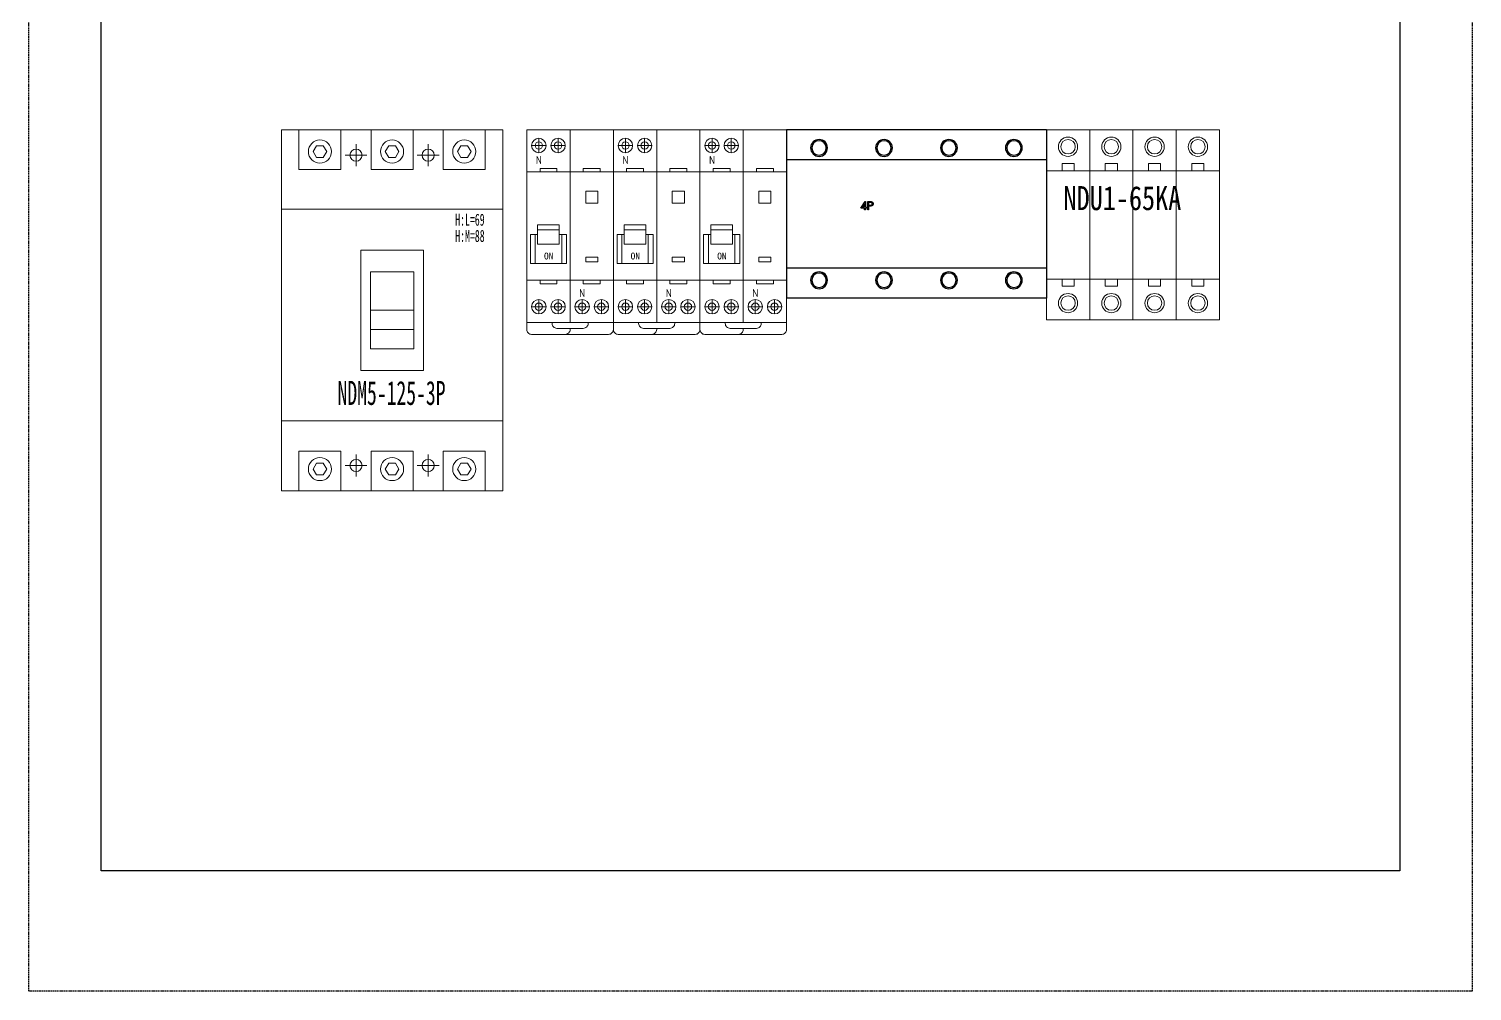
# Model space of a CAD drawing. Extents: x 379744 to 380344, y 288879 to 289679.
# Drawn here: x 379744 to 380344, y 288879 to 289279 of the extents above; entities that cross this region are included whole.
import ezdxf

# ---------------------------------------------------------------- set-up
doc = ezdxf.new("R2010")
doc.units = 0
doc.header["$MEASUREMENT"] = 0
doc.linetypes.add('DASHED', pattern=[0.75, 0.5, -0.25])
for name, color, linetype in [('E-UNIV-NOTE', 6, 'Continuous'), ('PV-E88', 7, 'Continuous'), ('布置图', 30, 'Continuous')]:
    doc.layers.add(name, color=color, linetype=linetype)
doc.layers.add('细线', color=7, linetype='Continuous', lineweight=0)
doc.styles.add('-仿宋_GB2312', font='gbenor.shx', dxfattribs={"bigfont": 'gbcbig.shx'})
doc.styles.add('宋', font='', dxfattribs={"width": 0.7})
doc.styles.add('宋体', font='', dxfattribs={"width": 0.8})
doc.styles.add('正常', font='')
doc.styles.get('宋').set_extended_font_data('SimSun')
doc.styles.get('宋体').set_extended_font_data('NSimSun')
doc.styles.get('正常').set_extended_font_data('FangSong_GB2312')

# ---------------------------------------------------------------- blocks, each defined once
blk = doc.blocks.new('Manufacturer光辉PartName塑壳断路器Series125ShellFrameLimitingCurrentRemarkPartTypeMinCurrent1MaxCurrent125Poles3PMinPower0MaxPower0LibType2DelFlgfalseUpdateDate')
at = {"layer": '细线'}
for p, q in [((-15, 69.03), (-15, 59.97)), ((15, 69.03), (15, 59.97)), ((-19.53, 64.5), (-10.47, 64.5)), ((10.47, 64.5), (19.53, 64.5)), ((-15, -69.03), (-15, -59.97)), ((15, -69.03), (15, -59.97)), ((-19.53, -64.5), (-10.47, -64.5)), ((10.47, -64.5), (19.53, -64.5))]:
    blk.add_line(p, q, dxfattribs=at)
for points in [[(-46, -75), (46, -75), (46, 75), (-46, 75)], [(-38.75, 58.5), (-21.25, 58.5), (-21.25, 75), (-38.75, 75)], [(-8.75, 58.5), (8.75, 58.5), (8.75, 75), (-8.75, 75)], [(21.25, 58.5), (38.75, 58.5), (38.75, 75), (21.25, 75)], [(-46, -46), (46, -46), (46, 42), (-46, 42)], [(-13, -25), (13, -25), (13, 25), (-13, 25)], [(-9, -16), (9, -16), (9, 16), (-9, 16)], [(-9, 0), (9, 0), (9, -16), (-9, -16)], [(-9, 0), (9, 0), (9, -8), (-9, -8)], [(-38.75, -58.5), (-21.25, -58.5), (-21.25, -75), (-38.75, -75)], [(-8.75, -58.5), (8.75, -58.5), (8.75, -75), (-8.75, -75)], [(21.25, -58.5), (38.75, -58.5), (38.75, -75), (21.25, -75)]]:
    blk.add_lwpolyline(points, close=True, dxfattribs=at)
at = {"layer": '细线', "color": 7}
for points in [[(-27.19, 66), (-28.59, 68.43), (-31.41, 68.43), (-32.81, 66), (-31.41, 63.57), (-28.59, 63.57)], [(2.81, 66), (1.41, 68.43), (-1.41, 68.43), (-2.81, 66), (-1.41, 63.57), (1.41, 63.57)], [(32.81, 66), (31.41, 68.43), (28.59, 68.43), (27.19, 66), (28.59, 63.57), (31.41, 63.57)], [(-27.19, -66), (-28.59, -68.43), (-31.41, -68.43), (-32.81, -66), (-31.41, -63.57), (-28.59, -63.57)], [(2.81, -66), (1.41, -68.43), (-1.41, -68.43), (-2.81, -66), (-1.41, -63.57), (1.41, -63.57)], [(32.81, -66), (31.41, -68.43), (28.59, -68.43), (27.19, -66), (28.59, -63.57), (31.41, -63.57)]]:
    blk.add_lwpolyline(points, close=True, dxfattribs=at)
for centre in [(-30, 66), (0, 66), (30, 66), (-30, -66), (0, -66), (30, -66)]:
    blk.add_circle(centre, 4.8, dxfattribs=at)
at = {"layer": '细线'}
for centre in [(-15, 64.5), (15, 64.5), (-15, -64.5), (15, -64.5)]:
    blk.add_circle(centre, 2.5, dxfattribs=at)
at = {"layer": '细线', "color": 7, "attachment_point": 1, "style": '宋'}
for s, insert, char_height, width in [('\\pxql;{\\fFangSong_GB2312|b0|i0|c134|p49;\\W0.6;H:L=69}', (26.23, 40.19), 5, 16.7991), ('\\pxql;{\\fFangSong_GB2312|b0|i0|c134|p49;\\W0.6;H:M=88}', (26.23, 33.45), 5, 16.7991), ('\\pxql;{\\fFangSong_GB2312|b0|i0|c134|p49;\\W0.6;NDM5-125-3P}', (-22.68, -29.34), 10, 49.2649)]:
    blk.add_mtext(s, dxfattribs=dict(at, insert=insert, char_height=char_height, width=width))
blk = doc.blocks.new('Manufacturer光辉PartName剩余电流动作微型断路器Series1PNShellFrameLimitingCurrentRemarkPartTypeMinCurrent1MaxCurrent32Poles1P+NMinPower0MaxPower0LibType2DelFlgfalseUpdateDate')
at = {"layer": '细线'}
for p, q in [((-16, 36), (-10, 36)), ((-13, 39), (-13, 33)), ((-8, 36), (-2, 36)), ((-5, 39), (-5, 33)), ((-13, -34), (-13, -28)), ((-5, -34), (-5, -28)), ((5, -34), (5, -28)), ((13, -34), (13, -28)), ((-16, -31), (-10, -31)), ((-8, -31), (-2, -31)), ((8, -31), (2, -31)), ((16, -31), (10, -31))]:
    blk.add_line(p, q, dxfattribs=at)
for points in [[(-18, -37.5), (0, -37.5), (0, 42.5), (-18, 42.5)], [(0, -37.5), (18, -37.5), (18, 42.5), (0, 42.5)], [(-18, -20), (0, -20), (0, 25), (-18, 25)], [(-12.5, 26.5), (-5.5, 26.5), (-5.5, 25), (-12.5, 25)], [(0, -20), (18, -20), (18, 25), (0, 25)], [(5.5, 26.5), (12.5, 26.5), (12.5, 25), (5.5, 25)], [(6.5, 12), (11.5, 12), (11.5, 17), (6.5, 17)], [(-13.5, -5), (-4.5, -5), (-4.5, 3), (-13.5, 3)], [(-13.5, 3), (-4.5, 3), (-4.5, 1), (-13.5, 1)], [(6.5, -12.38), (11.5, -12.38), (11.5, -10.38), (6.5, -10.38)], [(-12.5, -21.5), (-5.5, -21.5), (-5.5, -20), (-12.5, -20)], [(5.5, -21.5), (12.5, -21.5), (12.5, -20), (5.5, -20)]]:
    blk.add_lwpolyline(points, close=True, dxfattribs=at)
for points in [[(-13.5, -1), (-16.5, -1), (-16.5, -13), (-1.5, -13), (-1.5, -1), (-4.5, -1)], [(-13.5, -1), (-14.5, -1), (-14.5, -13), (-3.5, -13), (-3.5, -1), (-4.5, -1)]]:
    blk.add_lwpolyline(points, dxfattribs=at)
for points in [[(-18, -37.5), (18, -37.5), (18, -40.5, -0.414214), (16, -42.5), (-16, -42.5, -0.414214), (-18, -40.5)], [(-5.5, -40), (5.5, -40, 0.414214), (7.5, -38), (7.5, -37.5), (-7.5, -37.5), (-7.5, -38, 0.414214)]]:
    blk.add_lwpolyline(points, format="xyb", close=True, dxfattribs=at)
blk.add_lwpolyline([(0, -40), (0, -40.5, -0.414214), (-2, -42.5), (-16, -42.5, -0.414214), (-18, -40.5), (-18, -37.5), (0, -37.5)], format="xyb", dxfattribs=at)
for centre, radius in [((-13, 36), 3), ((-13, 36), 1.54), ((-5, 36), 3), ((-5, 36), 1.54), ((-13, -31), 3), ((-13, -31), 1.54), ((-5, -31), 3), ((-5, -31), 1.54), ((5, -31), 3), ((5, -31), 1.54), ((13, -31), 3), ((13, -31), 1.54)]:
    blk.add_circle(centre, radius, dxfattribs=at)
at = {"layer": '细线', "color": 2, "lineweight": 15}
for s, height, style, p in [('N', 3.33, '-仿宋_GB2312', (-14.22, 28.34)), ('ON', 2.851, '正常', (-10.83, -11.36)), ('N', 3.33, '-仿宋_GB2312', (3.78, -26.98))]:
    blk.add_text(s, height=height, dxfattribs=dict(at, style=style)).set_placement(p)
blk = doc.blocks.new('ManufacturerPartName浪涌后备保护器SeriesShellFrameLimitingCurrentRemarkPartTypeMinCurrent1MaxCurrent125Poles4P3P+NMinPower0MaxPower0LibType3DelFlgfalseUpdateDate2023-01-0100000')
at = {"layer": 'PV-E88'}
for p, q in [((-54, 35), (-54, 22.5)), ((54, 35), (-54, 35)), ((54, 35), (54, 22.5)), ((-54, 22.5), (-54, -22.5)), ((54, 22.5), (-54, 22.5)), ((54, 22.5), (54, -22.5)), ((-23.2, 2.52), (-21.29, 5.3)), ((-21.54, 2.52), (-23.2, 2.52)), ((-21.54, 4.4), (-22.58, 2.88)), ((-22.58, 2.88), (-21.54, 2.88)), ((-21.54, 2.88), (-21.54, 4.4)), ((-21.54, 1.71), (-21.54, 2.52)), ((-21.22, 1.71), (-21.54, 1.71)), ((-21.29, 5.3), (-21.22, 5.3)), ((-21.22, 5.3), (-21.22, 2.88)), ((-21.22, 2.88), (-20.82, 2.88)), ((-20.82, 2.52), (-21.22, 2.52)), ((-21.22, 2.52), (-21.22, 1.71)), ((-20.82, 2.88), (-20.82, 2.52)), ((-20.19, 1.71), (-20.19, 5.21)), ((-20.19, 5.21), (-19.5, 5.21)), ((-19.88, 1.71), (-20.19, 1.71)), ((-19.24, 4.85), (-19.88, 4.85)), ((-19.88, 4.85), (-19.88, 3.68)), ((-19.88, 3.68), (-19.26, 3.68)), ((-19.63, 3.32), (-19.88, 3.32)), ((-19.88, 3.32), (-19.88, 1.71)), ((-54, -22.5), (-54, -35)), ((54, -22.5), (-54, -22.5)), ((54, -22.5), (54, -35)), ((54, -35), (-54, -35))]:
    blk.add_line(p, q, dxfattribs=at)
for centre, radius, start, end in [((-40.5, 27.5), 3.5, 0, 180), ((-40.5, 27.5), 3, 0, 180), ((-13.5, 27.5), 3.5, 0, 180), ((-13.5, 27.5), 3, 0, 180), ((13.5, 27.5), 3.5, 0, 180), ((13.5, 27.5), 3, 0, 180), ((40.5, 27.5), 3.5, 0, 180), ((40.5, 27.5), 3, 0, 180), ((-40.5, 27.5), 3.5, 180, 0), ((-40.5, 27.5), 3, 180, 0), ((-13.5, 27.5), 3.5, 180, 0), ((-13.5, 27.5), 3, 180, 0), ((13.5, 27.5), 3.5, 180, 0), ((13.5, 27.5), 3, 180, 0), ((40.5, 27.5), 3.5, 180, 0), ((40.5, 27.5), 3, 180, 0), ((-40.5, -27.5), 3.5, 0, 180), ((-13.5, -27.5), 3.5, 0, 180), ((13.5, -27.5), 3.5, 0, 180), ((40.5, -27.5), 3.5, 0, 180), ((-40.5, -27.5), 3.5, 180, 0), ((-40.5, -27.5), 3, 0, 180), ((-40.5, -27.5), 3, 180, 0), ((-13.5, -27.5), 3.5, 180, 0), ((-13.5, -27.5), 3, 0, 180), ((-13.5, -27.5), 3, 180, 0), ((13.5, -27.5), 3.5, 180, 0), ((13.5, -27.5), 3, 0, 180), ((13.5, -27.5), 3, 180, 0), ((40.5, -27.5), 3.5, 180, 0), ((40.5, -27.5), 3, 0, 180), ((40.5, -27.5), 3, 180, 0)]:
    blk.add_arc(centre, radius, start, end, dxfattribs=at)
for points, knots in [([(-18.74, 3.38), (-18.76, 3.38), (-18.81, 3.37), (-18.88, 3.36), (-18.98, 3.35), (-19.08, 3.34), (-19.2, 3.33), (-19.33, 3.33), (-19.47, 3.33), (-19.57, 3.32), (-19.63, 3.32)], [0, 0, 0, 0, 0.075173, 0.164746, 0.268017, 0.385912, 0.517789, 0.663691, 0.824413, 1, 1, 1, 1]), ([(-19.5, 5.21), (-19.46, 5.21), (-19.37, 5.21), (-19.24, 5.21), (-19.12, 5.2), (-19.01, 5.2), (-18.92, 5.19), (-18.84, 5.18), (-18.77, 5.17), (-18.73, 5.16), (-18.71, 5.16)], [0, 0, 0, 0, 0.176956, 0.339055, 0.486318, 0.618781, 0.735619, 0.838742, 0.926457, 1, 1, 1, 1]), ([(-19.26, 3.68), (-19.23, 3.68), (-19.18, 3.68), (-19.09, 3.68), (-19.02, 3.68), (-18.94, 3.69), (-18.88, 3.7), (-18.82, 3.71), (-18.77, 3.72), (-18.71, 3.74), (-18.64, 3.78), (-18.57, 3.82), (-18.5, 3.88), (-18.45, 3.95), (-18.41, 4.02), (-18.37, 4.1), (-18.36, 4.18), (-18.35, 4.24), (-18.35, 4.27)], [0, 0, 0, 0, 0.0725384, 0.1400338, 0.2024957, 0.2605751, 0.3132283, 0.3615832, 0.4048784, 0.4441274, 0.5163997, 0.5865067, 0.6550854, 0.7243838, 0.7939735, 0.8616377, 0.9301109, 1, 1, 1, 1]), ([(-18.35, 4.27), (-18.35, 4.3), (-18.36, 4.35), (-18.37, 4.44), (-18.41, 4.51), (-18.45, 4.59), (-18.5, 4.65), (-18.56, 4.71), (-18.63, 4.76), (-18.7, 4.79), (-18.75, 4.8), (-18.8, 4.82), (-18.86, 4.83), (-18.92, 4.84), (-18.99, 4.84), (-19.07, 4.85), (-19.15, 4.85), (-19.21, 4.85), (-19.24, 4.85)], [0, 0, 0, 0, 0.070044, 0.139238, 0.208197, 0.279173, 0.349987, 0.418354, 0.48761, 0.557411, 0.59533, 0.637964, 0.685913, 0.738185, 0.796103, 0.858517, 0.926658, 1, 1, 1, 1]), ([(-18.04, 4.27), (-18.04, 4.24), (-18.04, 4.19), (-18.05, 4.1), (-18.06, 4.02), (-18.08, 3.95), (-18.11, 3.88), (-18.14, 3.81), (-18.18, 3.75), (-18.22, 3.69), (-18.27, 3.63), (-18.32, 3.58), (-18.38, 3.54), (-18.44, 3.5), (-18.51, 3.46), (-18.58, 3.43), (-18.66, 3.4), (-18.71, 3.39), (-18.74, 3.38)], [0, 0, 0, 0, 0.070119, 0.137192, 0.202016, 0.264631, 0.326117, 0.38601, 0.445812, 0.505298, 0.564633, 0.624283, 0.683902, 0.743953, 0.805388, 0.868388, 0.933084, 1, 1, 1, 1]), ([(-18.71, 5.16), (-18.68, 5.15), (-18.64, 5.14), (-18.57, 5.11), (-18.5, 5.08), (-18.44, 5.04), (-18.38, 5), (-18.32, 4.96), (-18.27, 4.91), (-18.22, 4.85), (-18.18, 4.79), (-18.14, 4.73), (-18.11, 4.66), (-18.08, 4.59), (-18.06, 4.52), (-18.05, 4.44), (-18.04, 4.36), (-18.04, 4.3), (-18.04, 4.27)], [0, 0, 0, 0, 0.062481, 0.12349, 0.183411, 0.243153, 0.302127, 0.36171, 0.421842, 0.482932, 0.544552, 0.605681, 0.66768, 0.729984, 0.794551, 0.860346, 0.928907, 1, 1, 1, 1])]:
    blk.add_open_spline(points, degree=3, knots=knots, dxfattribs=at)
blk = doc.blocks.new('Manufacturer上海良信PartName电涌保护器SeriesNDU1ShellFrameLimitingCurrentRemarkPartTypeMinCurrent0MaxCurrent0Poles4PMinPower0MaxPower0LibType3DelFlgfalseUpdateDate2023-01-0100000')
at = {"color": 7, "linetype": 'Continuous', "lineweight": 15}
for p, q in [((-18, 39.5), (-36, 39.5)), ((-36, 39.5), (-36, 22.5)), ((-18, 22.5), (-18, 39.5)), ((36, 39.5), (-18, 39.5)), ((0, 22.5), (0, 39.5)), ((18, 22.5), (18, 39.5)), ((36, 39.5), (36, 22.5)), ((-24.5, 25.5), (-29.5, 25.5)), ((-29.5, 25.5), (-29.5, 22.5)), ((-24.5, 22.5), (-24.5, 25.5)), ((-6.5, 25.5), (-11.5, 25.5)), ((-11.5, 25.5), (-11.5, 22.5)), ((-6.5, 22.5), (-6.5, 25.5)), ((11.5, 25.5), (6.5, 25.5)), ((6.5, 25.5), (6.5, 22.5)), ((11.5, 22.5), (11.5, 25.5)), ((29.5, 25.5), (24.5, 25.5)), ((24.5, 25.5), (24.5, 22.5)), ((29.5, 22.5), (29.5, 25.5)), ((-36, 22.5), (-36, -22.5)), ((-18, 22.5), (-36, 22.5)), ((-18, -22.5), (-18, 22.5)), ((36, 22.5), (-18, 22.5)), ((0, -22.5), (0, 22.5)), ((18, -22.5), (18, 22.5)), ((36, 22.5), (36, -22.5)), ((-36, -22.5), (-18, -22.5)), ((-36, -22.5), (-36, -39.5)), ((-29.5, -25.5), (-29.5, -22.5)), ((-24.5, -22.5), (-24.5, -25.5)), ((-18, -39.5), (-18, -22.5)), ((-18, -22.5), (36, -22.5)), ((-11.5, -25.5), (-11.5, -22.5)), ((-6.5, -22.5), (-6.5, -25.5)), ((0, -39.5), (0, -22.5)), ((6.5, -25.5), (6.5, -22.5)), ((11.5, -22.5), (11.5, -25.5)), ((18, -39.5), (18, -22.5)), ((24.5, -25.5), (24.5, -22.5)), ((29.5, -22.5), (29.5, -25.5)), ((36, -22.5), (36, -39.5)), ((-24.5, -25.5), (-29.5, -25.5)), ((-6.5, -25.5), (-11.5, -25.5)), ((11.5, -25.5), (6.5, -25.5)), ((29.5, -25.5), (24.5, -25.5)), ((-36, -39.5), (-18, -39.5)), ((-18, -39.5), (36, -39.5))]:
    blk.add_line(p, q, dxfattribs=at)
for centre, radius in [((-27, 32.5), 4), ((-9, 32.5), 4), ((9, 32.5), 4), ((27, 32.5), 4), ((-27, 32.5), 3), ((-9, 32.5), 3), ((9, 32.5), 3), ((27, 32.5), 3), ((-27, -32.5), 4), ((-27, -32.5), 3), ((-9, -32.5), 4), ((-9, -32.5), 3), ((9, -32.5), 4), ((9, -32.5), 3), ((27, -32.5), 4), ((27, -32.5), 3)]:
    blk.add_circle(centre, radius, dxfattribs=at)
at = {"layer": 'E-UNIV-NOTE', "style": '宋体', "width": 0.8}
blk.add_text('NDU1-65KA', height=10, dxfattribs=at).set_placement((-28.89, 6.15))

msp = doc.modelspace()

# ---------------------------------------------------------------- linework, layer by layer
at = {"color": 2}
msp.add_lwpolyline([(379773.67, 289628.52), (380313.67, 289628.52), (380313.67, 288928.52), (379773.67, 288928.52)], close=True, dxfattribs=at)
at = {"layer": '布置图', "linetype": 'DASHED'}
msp.add_lwpolyline([(379743.67, 289678.52), (380343.67, 289678.52), (380343.67, 288878.52), (379743.67, 288878.52)], close=True, dxfattribs=at)

# ---------------------------------------------------------------- block references
for name, p in [('Manufacturer光辉PartName塑壳断路器Series125ShellFrameLimitingCurrentRemarkPartTypeMinCurrent1MaxCurrent125Poles3PMinPower0MaxPower0LibType2DelFlgfalseUpdateDate', (379894.67, 289161.52)), ('Manufacturer光辉PartName剩余电流动作微型断路器Series1PNShellFrameLimitingCurrentRemarkPartTypeMinCurrent1MaxCurrent32Poles1P+NMinPower0MaxPower0LibType2DelFlgfalseUpdateDate', (379968.67, 289194.02)), ('Manufacturer光辉PartName剩余电流动作微型断路器Series1PNShellFrameLimitingCurrentRemarkPartTypeMinCurrent1MaxCurrent32Poles1P+NMinPower0MaxPower0LibType2DelFlgfalseUpdateDate', (380004.67, 289194.02)), ('Manufacturer光辉PartName剩余电流动作微型断路器Series1PNShellFrameLimitingCurrentRemarkPartTypeMinCurrent1MaxCurrent32Poles1P+NMinPower0MaxPower0LibType2DelFlgfalseUpdateDate', (380040.67, 289194.02)), ('ManufacturerPartName浪涌后备保护器SeriesShellFrameLimitingCurrentRemarkPartTypeMinCurrent1MaxCurrent125Poles4P3P+NMinPower0MaxPower0LibType3DelFlgfalseUpdateDate2023-01-0100000', (380112.67, 289201.52)), ('Manufacturer上海良信PartName电涌保护器SeriesNDU1ShellFrameLimitingCurrentRemarkPartTypeMinCurrent0MaxCurrent0Poles4PMinPower0MaxPower0LibType3DelFlgfalseUpdateDate2023-01-0100000', (380202.67, 289197.02))]:
    msp.add_blockref(name, p)

doc.saveas('drawing.dxf')
